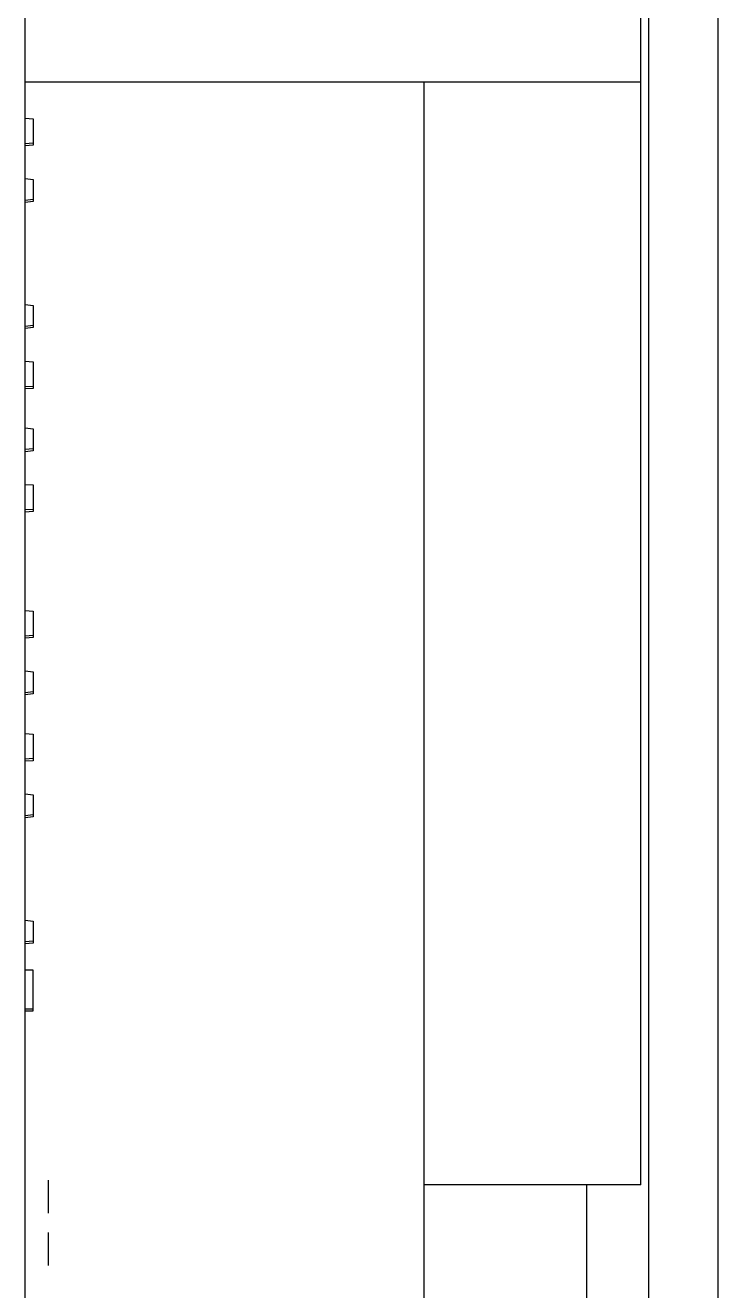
# Model space of a CAD drawing. Header units: millimetres. Extents: x 620 to 19791, y 2539 to 6969.
# Drawn here: x 4556.82 to 4561.32, y 3604.22 to 3612.45 of the extents above; entities that cross this region are included whole.
import ezdxf

# ---------------------------------------------------------------- set-up
doc = ezdxf.new("R2010")
doc.units = ezdxf.units.MM

msp = doc.modelspace()

# ---------------------------------------------------------------- linework, layer by layer
at = {"color": 7, "linetype": 'Continuous', "lineweight": 25}
for p, q in [((4556.82435, 3596.7429), (4556.82435, 3616.9528)), ((4560.82435, 3612.07967), (4560.82435, 3614.22975)), ((4561.32402, 3613.98309), (4561.32414, 3579.95294)), ((4560.87434, 3613.95281), (4560.87433, 3579.95261)), ((4560.82435, 3612.07967), (4556.82435, 3612.07967)), ((4559.41435, 3612.07967), (4559.41435, 3603.75281)), ((4560.82435, 3604.9128), (4560.82435, 3612.07967)), ((4556.82435, 3611.84622), (4556.87435, 3611.8426)), ((4556.87435, 3611.8426), (4556.87435, 3611.6832)), ((4556.87435, 3611.6832), (4556.82435, 3611.67958)), ((4556.87435, 3611.6832), (4556.87435, 3611.66998)), ((4556.87435, 3611.66998), (4556.82435, 3611.66636)), ((4556.82435, 3611.45415), (4556.87435, 3611.4479)), ((4556.87435, 3611.4479), (4556.87435, 3611.3179)), ((4556.87435, 3611.3179), (4556.82435, 3611.31165)), ((4556.87435, 3611.30468), (4556.82435, 3611.29843)), ((4556.87435, 3611.3179), (4556.87435, 3611.30468)), ((4556.82435, 3610.63415), (4556.87435, 3610.6279)), ((4556.87435, 3610.6279), (4556.87435, 3610.4979)), ((4556.87435, 3610.4979), (4556.82435, 3610.49165)), ((4556.87435, 3610.48468), (4556.82435, 3610.47843)), ((4556.87435, 3610.4979), (4556.87435, 3610.48468)), ((4556.82435, 3610.26622), (4556.87435, 3610.2626)), ((4556.87435, 3610.2626), (4556.87435, 3610.1032)), ((4556.87435, 3610.1032), (4556.82435, 3610.09957)), ((4556.87435, 3610.08998), (4556.82435, 3610.08636)), ((4556.87435, 3610.1032), (4556.87435, 3610.08998)), ((4556.82435, 3609.83415), (4556.87435, 3609.8279)), ((4556.87435, 3609.8279), (4556.87435, 3609.6979)), ((4556.87435, 3609.6979), (4556.82435, 3609.69165)), ((4556.87435, 3609.68468), (4556.82435, 3609.67843)), ((4556.87435, 3609.6979), (4556.87435, 3609.68468)), ((4556.82435, 3609.46623), (4556.87435, 3609.4626)), ((4556.87435, 3609.4626), (4556.87435, 3609.3032)), ((4556.87435, 3609.3032), (4556.82435, 3609.29958)), ((4556.87435, 3609.3032), (4556.87435, 3609.28998)), ((4556.87435, 3609.28998), (4556.82435, 3609.28636)), ((4556.82435, 3608.64623), (4556.87435, 3608.6426)), ((4556.87435, 3608.6426), (4556.87435, 3608.4832)), ((4556.87435, 3608.4832), (4556.82435, 3608.47958)), ((4556.87435, 3608.4832), (4556.87435, 3608.46998)), ((4556.87435, 3608.46998), (4556.82435, 3608.46636)), ((4556.82435, 3608.25415), (4556.87435, 3608.2479)), ((4556.87435, 3608.2479), (4556.87435, 3608.1179)), ((4556.87435, 3608.1179), (4556.82435, 3608.11165)), ((4556.87435, 3608.10468), (4556.82435, 3608.09843)), ((4556.87435, 3608.1179), (4556.87435, 3608.10468)), ((4556.82435, 3607.84622), (4556.87435, 3607.8426)), ((4556.87435, 3607.8426), (4556.87435, 3607.6832)), ((4556.87435, 3607.6832), (4556.82435, 3607.67958)), ((4556.87435, 3607.66998), (4556.82435, 3607.66636)), ((4556.87435, 3607.6832), (4556.87435, 3607.66998)), ((4556.82435, 3607.45415), (4556.87435, 3607.4479)), ((4556.87435, 3607.4479), (4556.87435, 3607.3179)), ((4556.87435, 3607.3179), (4556.82435, 3607.31165)), ((4556.87435, 3607.30468), (4556.82435, 3607.29843)), ((4556.87435, 3607.3179), (4556.87435, 3607.30468)), ((4556.82435, 3606.63415), (4556.87435, 3606.6279)), ((4556.87435, 3606.6279), (4556.87435, 3606.4979)), ((4556.87435, 3606.4979), (4556.82435, 3606.49165)), ((4556.87435, 3606.48468), (4556.82435, 3606.47843)), ((4556.87435, 3606.4979), (4556.87435, 3606.48468)), ((4556.87435, 3606.3079), (4556.82435, 3606.3079)), ((4556.87435, 3606.1829), (4556.87435, 3606.3079)), ((4556.87435, 3606.0579), (4556.87435, 3606.1829)), ((4556.82435, 3606.0579), (4556.87435, 3606.0579)), ((4556.82435, 3606.04468), (4556.87435, 3606.04468)), ((4556.87435, 3606.04468), (4556.87435, 3606.0579)), ((4556.97435, 3604.7429), (4556.97435, 3604.9429)), ((4560.82435, 3604.9128), (4559.41435, 3604.9128)), ((4560.47435, 3601.95298), (4560.47435, 3604.9128)), ((4556.97435, 3604.72968), (4556.97435, 3604.7429)), ((4556.97435, 3604.4029), (4556.97435, 3604.6029)), ((4556.97435, 3604.38968), (4556.97435, 3604.4029))]:
    msp.add_line(p, q, dxfattribs=at)

doc.saveas('drawing.dxf')
